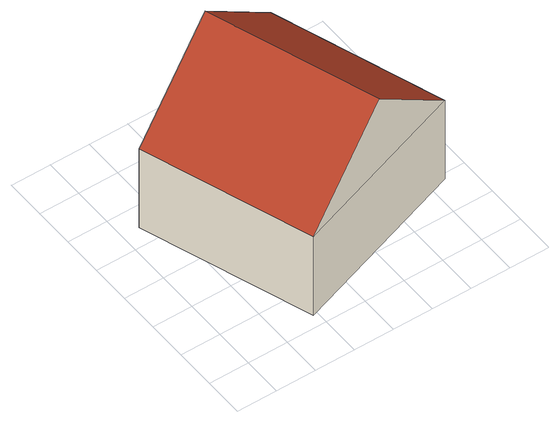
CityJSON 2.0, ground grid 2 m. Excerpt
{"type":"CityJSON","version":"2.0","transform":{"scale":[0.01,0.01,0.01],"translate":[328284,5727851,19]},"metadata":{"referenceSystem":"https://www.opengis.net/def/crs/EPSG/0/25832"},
"CityObjects":{
"building1":{"type":"Building","attributes":{"Geometrietyp2DReferenz":"3000","Gemeindeschluessel":"05170048","function":"31001_1010","roofType":"3100","measuredHeight":8.94},"address":[{"country":"Germany","locality":"Wesel","thoroughfareNumber":"9","thoroughfareName":"Westerheide"}],"geometry":[{"type":"Solid","lod":"2","boundaries":[[[[0,1,2,3]],[[4,5,1,0]],[[6,7,5,4]],[[3,2,7,6]],[[0,8,4]],[[6,9,3]],[[3,9,8,0]],[[4,8,9,6]],[[1,5,7,2]]]],"semantics":{"surfaces":[{"type":"WallSurface"},{"type":"RoofSurface"},{"type":"GroundSurface"}],"values":[[0,0,0,0,0,0,1,1,2]]}}]}
},
"vertices":[
[1281,373,488],[1281,373,15],[992,1205,15],[992,1205,488],[379,60,488],[379,60,15],[89,895,488],[89,895,15],[830,216,909],[541,1050,909]
]}
